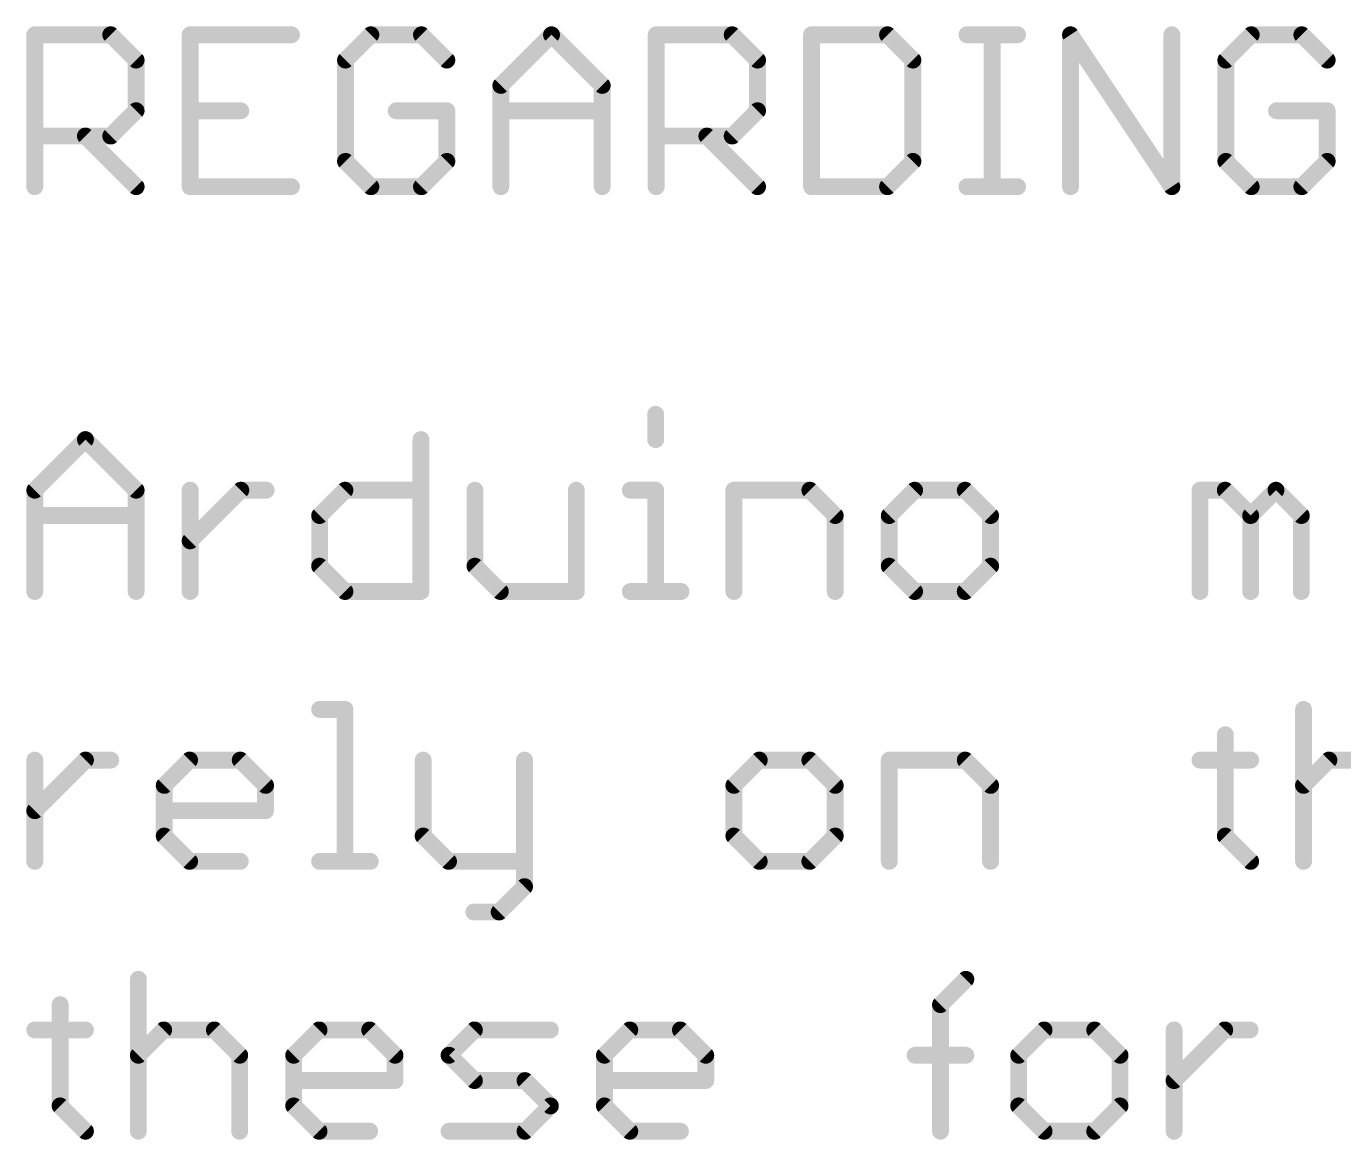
# Model space of a CAD drawing. Extents: x -20 to 130, y -23 to 56.
# Drawn here: x -20.19 to -10.28, y -14.35 to -5.97 of the extents above; entities that cross this region are included whole.
import ezdxf

# ---------------------------------------------------------------- set-up
doc = ezdxf.new("R2010")
doc.units = 0
doc.layers.add('1', color=22, linetype='CONTINUOUS')

msp = doc.modelspace()

# ---------------------------------------------------------------- linework, layer by layer
at = {"layer": '1', "const_width": 0.127}
for points in [[(-20.1295, -7.1755), (-20.1295, -6.0315)], [(-20.1295, -6.0315), (-19.5575, -6.0315)], [(-19.5575, -6.0315), (-19.3668, -6.2222)], [(-18.1975, -6.0315), (-18.9601, -6.0315)], [(-18.9601, -6.0315), (-18.9601, -7.1755)], [(-17.6, -6.0315), (-17.7907, -6.2222)], [(-17.2187, -6.0315), (-17.6, -6.0315)], [(-17.0281, -6.2222), (-17.2187, -6.0315)], [(-16.6213, -6.4129), (-16.24, -6.0315)], [(-16.24, -6.0315), (-15.8587, -6.4129)], [(-15.4519, -7.1755), (-15.4519, -6.0315)], [(-15.4519, -6.0315), (-14.8799, -6.0315)], [(-14.8799, -6.0315), (-14.6893, -6.2222)], [(-14.2825, -6.0315), (-14.2825, -7.1755)], [(-13.7105, -6.0315), (-14.2825, -6.0315)], [(-13.5199, -6.2222), (-13.7105, -6.0315)], [(-13.1131, -6.0315), (-12.7318, -6.0315)], [(-12.9225, -7.1755), (-12.9225, -6.0315)], [(-12.3335, -7.1755), (-12.3335, -6.0315)], [(-12.3335, -6.0315), (-11.5709, -7.1755)], [(-11.5709, -7.1755), (-11.5709, -6.0315)], [(-10.9735, -6.0315), (-11.1641, -6.2222)], [(-10.5921, -6.0315), (-10.9735, -6.0315)], [(-10.4015, -6.2222), (-10.5921, -6.0315)], [(-19.3668, -6.2222), (-19.3668, -6.6035)], [(-17.7907, -6.2222), (-17.7907, -6.9848)], [(-14.6893, -6.2222), (-14.6893, -6.6035)], [(-13.5199, -6.9848), (-13.5199, -6.2222)], [(-11.1641, -6.2222), (-11.1641, -6.9848)], [(-16.6213, -7.1755), (-16.6213, -6.4129)], [(-15.8587, -6.4129), (-15.8587, -7.1755)], [(-19.3668, -6.6035), (-19.5575, -6.7942)], [(-18.9601, -6.6035), (-18.5788, -6.6035)], [(-17.0281, -6.6035), (-17.4094, -6.6035)], [(-17.0281, -6.9848), (-17.0281, -6.6035)], [(-16.6213, -6.6035), (-15.8587, -6.6035)], [(-14.6893, -6.6035), (-14.8799, -6.7942)], [(-10.4015, -6.6035), (-10.7828, -6.6035)], [(-10.4015, -6.9848), (-10.4015, -6.6035)], [(-19.5575, -6.7942), (-20.1295, -6.7942)], [(-19.7482, -6.7942), (-19.3668, -7.1755)], [(-14.8799, -6.7942), (-15.4519, -6.7942)], [(-15.0706, -6.7942), (-14.6893, -7.1755)], [(-17.7907, -6.9848), (-17.6, -7.1755)], [(-17.2187, -7.1755), (-17.0281, -6.9848)], [(-13.7105, -7.1755), (-13.5199, -6.9848)], [(-11.1641, -6.9848), (-10.9735, -7.1755)], [(-10.5921, -7.1755), (-10.4015, -6.9848)], [(-18.9601, -7.1755), (-18.1975, -7.1755)], [(-17.6, -7.1755), (-17.2187, -7.1755)], [(-14.2825, -7.1755), (-13.7105, -7.1755)], [(-13.1131, -7.1755), (-12.7318, -7.1755)], [(-10.9735, -7.1755), (-10.5921, -7.1755)], [(-15.4562, -8.8889), (-15.4562, -9.0795)], [(-20.1295, -9.4609), (-19.7482, -9.0795)], [(-19.7482, -9.0795), (-19.3668, -9.4609)], [(-17.223, -9.0795), (-17.223, -10.2235)], [(-20.1295, -10.2235), (-20.1295, -9.4609)], [(-19.3668, -9.4609), (-19.3668, -10.2235)], [(-18.9601, -10.2235), (-18.9601, -9.4609)], [(-18.9601, -9.8422), (-18.5788, -9.4609)], [(-18.5788, -9.4609), (-18.3881, -9.4609)], [(-17.9856, -9.6515), (-17.7949, -9.4609)], [(-17.7949, -9.4609), (-17.223, -9.4609)], [(-16.8162, -9.4609), (-16.8162, -10.0328)], [(-16.0536, -10.2235), (-16.0536, -9.4609)], [(-15.6468, -9.4609), (-15.4562, -9.4609)], [(-15.4562, -9.4609), (-15.4562, -10.2235)], [(-14.8672, -10.2235), (-14.8672, -9.4609)], [(-14.8672, -9.4609), (-14.2952, -9.4609)], [(-14.2952, -9.4609), (-14.1046, -9.6515)], [(-13.5072, -9.4609), (-13.6978, -9.6515)], [(-13.1258, -9.4609), (-13.5072, -9.4609)], [(-12.9352, -9.6515), (-13.1258, -9.4609)], [(-11.359, -10.2235), (-11.359, -9.4609)], [(-11.359, -9.4609), (-11.1684, -9.4609)], [(-11.1684, -9.4609), (-10.9777, -9.6515)], [(-10.9777, -9.6515), (-10.787, -9.4609)], [(-10.787, -9.4609), (-10.5964, -9.6515)], [(-20.1295, -9.6515), (-19.3668, -9.6515)], [(-17.9856, -10.0328), (-17.9856, -9.6515)], [(-14.1046, -9.6515), (-14.1046, -10.2235)], [(-13.6978, -9.6515), (-13.6978, -10.0328)], [(-12.9352, -10.0328), (-12.9352, -9.6515)], [(-10.9777, -9.6515), (-10.9777, -10.2235)], [(-10.5964, -9.6515), (-10.5964, -10.2235)], [(-17.7949, -10.2235), (-17.9856, -10.0328)], [(-16.8162, -10.0328), (-16.6255, -10.2235)], [(-13.6978, -10.0328), (-13.5072, -10.2235)], [(-13.1258, -10.2235), (-12.9352, -10.0328)], [(-17.223, -10.2235), (-17.7949, -10.2235)], [(-16.6255, -10.2235), (-16.0536, -10.2235)], [(-15.6468, -10.2235), (-15.2655, -10.2235)], [(-13.5072, -10.2235), (-13.1258, -10.2235)], [(-17.9856, -11.1115), (-17.7949, -11.1115)], [(-17.7949, -11.1115), (-17.7949, -12.2555)], [(-10.5794, -11.1115), (-10.5794, -12.2555)], [(-11.1684, -11.3022), (-11.1684, -12.0648)], [(-20.1295, -12.2555), (-20.1295, -11.4929)], [(-20.1295, -11.8742), (-19.7482, -11.4929)], [(-19.7482, -11.4929), (-19.5575, -11.4929)], [(-19.155, -11.6835), (-18.9643, -11.4929)], [(-18.9643, -11.4929), (-18.583, -11.4929)], [(-18.583, -11.4929), (-18.3924, -11.6835)], [(-17.206, -11.4929), (-17.206, -12.0648)], [(-16.4434, -11.4929), (-16.4434, -12.4462)], [(-14.6766, -11.4929), (-14.8672, -11.6835)], [(-14.2952, -11.4929), (-14.6766, -11.4929)], [(-14.1046, -11.6835), (-14.2952, -11.4929)], [(-13.6978, -12.2555), (-13.6978, -11.4929)], [(-13.6978, -11.4929), (-13.1258, -11.4929)], [(-13.1258, -11.4929), (-12.9352, -11.6835)], [(-11.359, -11.4929), (-10.9777, -11.4929)], [(-10.5794, -11.6835), (-10.3888, -11.4929)], [(-10.3888, -11.4929), (-10.0074, -11.4929)], [(-19.155, -12.0648), (-19.155, -11.6835)], [(-18.3924, -11.6835), (-18.3924, -11.8742)], [(-14.8672, -11.6835), (-14.8672, -12.0648)], [(-14.1046, -12.0648), (-14.1046, -11.6835)], [(-12.9352, -11.6835), (-12.9352, -12.2555)], [(-18.3924, -11.8742), (-19.155, -11.8742)], [(-18.9643, -12.2555), (-19.155, -12.0648)], [(-17.206, -12.0648), (-17.0153, -12.2555)], [(-14.8672, -12.0648), (-14.6766, -12.2555)], [(-14.2952, -12.2555), (-14.1046, -12.0648)], [(-11.1684, -12.0648), (-10.9777, -12.2555)], [(-18.583, -12.2555), (-18.9643, -12.2555)], [(-17.9856, -12.2555), (-17.6043, -12.2555)], [(-17.0153, -12.2555), (-16.4434, -12.2555)], [(-14.6766, -12.2555), (-14.2952, -12.2555)], [(-16.4434, -12.4462), (-16.634, -12.6368)], [(-16.634, -12.6368), (-16.8247, -12.6368)], [(-19.3499, -13.1435), (-19.3499, -14.2875)], [(-13.3123, -13.3342), (-13.1216, -13.1435)], [(-19.9388, -13.3342), (-19.9388, -14.0968)], [(-13.3123, -14.2875), (-13.3123, -13.3342)], [(-20.1295, -13.5249), (-19.7482, -13.5249)], [(-19.3499, -13.7155), (-19.1592, -13.5249)], [(-19.1592, -13.5249), (-18.7779, -13.5249)], [(-18.7779, -13.5249), (-18.5873, -13.7155)], [(-18.1805, -13.7155), (-17.9898, -13.5249)], [(-17.9898, -13.5249), (-17.6085, -13.5249)], [(-17.6085, -13.5249), (-17.4179, -13.7155)], [(-17.0111, -13.7155), (-16.8204, -13.5249)], [(-16.8204, -13.5249), (-16.2485, -13.5249)], [(-15.8417, -13.7155), (-15.6511, -13.5249)], [(-15.6511, -13.5249), (-15.2697, -13.5249)], [(-15.2697, -13.5249), (-15.0791, -13.7155)], [(-12.5327, -13.5249), (-12.7233, -13.7155)], [(-12.1513, -13.5249), (-12.5327, -13.5249)], [(-11.9607, -13.7155), (-12.1513, -13.5249)], [(-11.5539, -14.2875), (-11.5539, -13.5249)], [(-11.5539, -13.9062), (-11.1726, -13.5249)], [(-11.1726, -13.5249), (-10.9819, -13.5249)], [(-18.5873, -13.7155), (-18.5873, -14.2875)], [(-18.1805, -14.0968), (-18.1805, -13.7155)], [(-17.4179, -13.7155), (-17.4179, -13.9062)], [(-16.8204, -13.9062), (-17.0111, -13.7155)], [(-15.8417, -14.0968), (-15.8417, -13.7155)], [(-15.0791, -13.7155), (-15.0791, -13.9062)], [(-13.5029, -13.7155), (-13.1216, -13.7155)], [(-12.7233, -13.7155), (-12.7233, -14.0968)], [(-11.9607, -14.0968), (-11.9607, -13.7155)], [(-17.4179, -13.9062), (-18.1805, -13.9062)], [(-16.4391, -13.9062), (-16.8204, -13.9062)], [(-16.2485, -14.0968), (-16.4391, -13.9062)], [(-15.0791, -13.9062), (-15.8417, -13.9062)], [(-19.9388, -14.0968), (-19.7482, -14.2875)], [(-17.9898, -14.2875), (-18.1805, -14.0968)], [(-16.4391, -14.2875), (-16.2485, -14.0968)], [(-15.6511, -14.2875), (-15.8417, -14.0968)], [(-12.7233, -14.0968), (-12.5327, -14.2875)], [(-12.1513, -14.2875), (-11.9607, -14.0968)], [(-17.6085, -14.2875), (-17.9898, -14.2875)], [(-17.0111, -14.2875), (-16.4391, -14.2875)], [(-15.2697, -14.2875), (-15.6511, -14.2875)], [(-12.5327, -14.2875), (-12.1513, -14.2875)]]:
    msp.add_lwpolyline(points, dxfattribs=at)
at = {"layer": '1', "const_width": 0.0635}
for points in [[(-20.1295, -5.9998, 1), (-20.1295, -6.0633)], [(-20.0978, -6.0315, 1), (-20.1612, -6.0315)], [(-19.5351, -6.0091, 1), (-19.58, -6.054)], [(-19.5575, -6.0633, 1), (-19.5575, -5.9998)], [(-18.9601, -5.9998, 1), (-18.9601, -6.0633)], [(-18.9284, -6.0315, 1), (-18.9919, -6.0315)], [(-18.1975, -6.0633, 1), (-18.1975, -5.9998)], [(-17.6, -5.9998, 1), (-17.6, -6.0633)], [(-17.5776, -6.054, 1), (-17.6225, -6.0091)], [(-17.1963, -6.0091, 1), (-17.2412, -6.054)], [(-17.2187, -6.0633, 1), (-17.2187, -5.9998)], [(-16.2175, -6.0091, 1), (-16.2624, -6.054)], [(-16.2175, -6.054, 1), (-16.2624, -6.0091)], [(-15.4202, -6.0315, 1), (-15.4837, -6.0315)], [(-15.4519, -5.9998, 1), (-15.4519, -6.0633)], [(-14.8575, -6.0091, 1), (-14.9024, -6.054)], [(-14.8799, -6.0633, 1), (-14.8799, -5.9998)], [(-14.2508, -6.0315, 1), (-14.3143, -6.0315)], [(-14.2825, -5.9998, 1), (-14.2825, -6.0633)], [(-13.6881, -6.0091, 1), (-13.733, -6.054)], [(-13.7105, -6.0633, 1), (-13.7105, -5.9998)], [(-13.1131, -5.9998, 1), (-13.1131, -6.0633)], [(-12.8907, -6.0315, 1), (-12.9542, -6.0315)], [(-12.7318, -6.0633, 1), (-12.7318, -5.9998)], [(-12.3018, -6.0315, 1), (-12.3653, -6.0315)], [(-12.3071, -6.0139, 1), (-12.3599, -6.0491)], [(-11.5391, -6.0315, 1), (-11.6026, -6.0315)], [(-10.9735, -5.9998, 1), (-10.9735, -6.0633)], [(-10.951, -6.054, 1), (-10.9959, -6.0091)], [(-10.5697, -6.0091, 1), (-10.6146, -6.054)], [(-10.5921, -6.0633, 1), (-10.5921, -5.9998)], [(-19.3351, -6.2222, 1), (-19.3986, -6.2222)], [(-19.3893, -6.2446, 1), (-19.3444, -6.1997)], [(-17.759, -6.2222, 1), (-17.8225, -6.2222)], [(-17.8132, -6.1997, 1), (-17.7683, -6.2446)], [(-17.0505, -6.2446, 1), (-17.0056, -6.1997)], [(-14.6575, -6.2222, 1), (-14.721, -6.2222)], [(-14.7117, -6.2446, 1), (-14.6668, -6.1997)], [(-13.4881, -6.2222, 1), (-13.5516, -6.2222)], [(-13.5423, -6.2446, 1), (-13.4974, -6.1997)], [(-11.1324, -6.2222, 1), (-11.1959, -6.2222)], [(-11.1866, -6.1997, 1), (-11.1417, -6.2446)], [(-10.4239, -6.2446, 1), (-10.379, -6.1997)], [(-16.5896, -6.4129, 1), (-16.6531, -6.4129)], [(-16.6438, -6.3904, 1), (-16.5989, -6.4353)], [(-15.8269, -6.4129, 1), (-15.8904, -6.4129)], [(-15.8811, -6.4353, 1), (-15.8362, -6.3904)], [(-19.3444, -6.626, 1), (-19.3893, -6.5811)], [(-18.9601, -6.5718, 1), (-18.9601, -6.6353)], [(-18.5788, -6.6353, 1), (-18.5788, -6.5718)], [(-17.4094, -6.5718, 1), (-17.4094, -6.6353)], [(-16.9963, -6.6035, 1), (-17.0598, -6.6035)], [(-17.0281, -6.6353, 1), (-17.0281, -6.5718)], [(-16.6213, -6.5718, 1), (-16.6213, -6.6353)], [(-15.8587, -6.6353, 1), (-15.8587, -6.5718)], [(-14.6668, -6.626, 1), (-14.7117, -6.5811)], [(-10.7828, -6.5718, 1), (-10.7828, -6.6353)], [(-10.3697, -6.6035, 1), (-10.4332, -6.6035)], [(-10.4015, -6.6353, 1), (-10.4015, -6.5718)], [(-19.3986, -6.6035, 1), (-19.3351, -6.6035)], [(-14.721, -6.6035, 1), (-14.6575, -6.6035)], [(-20.1295, -6.7624, 1), (-20.1295, -6.8259)], [(-19.7257, -6.7717, 1), (-19.7706, -6.8166)], [(-19.58, -6.7717, 1), (-19.5351, -6.8166)], [(-19.5575, -6.8259, 1), (-19.5575, -6.7624)], [(-15.4519, -6.7624, 1), (-15.4519, -6.8259)], [(-15.0481, -6.7717, 1), (-15.093, -6.8166)], [(-14.9024, -6.7717, 1), (-14.8575, -6.8166)], [(-14.8799, -6.8259, 1), (-14.8799, -6.7624)], [(-17.7683, -6.9624, 1), (-17.8132, -7.0073)], [(-17.0056, -7.0073, 1), (-17.0505, -6.9624)], [(-13.4974, -7.0073, 1), (-13.5423, -6.9624)], [(-11.1417, -6.9624, 1), (-11.1866, -7.0073)], [(-10.379, -7.0073, 1), (-10.4239, -6.9624)], [(-17.8225, -6.9848, 1), (-17.759, -6.9848)], [(-17.0598, -6.9848, 1), (-16.9963, -6.9848)], [(-13.5516, -6.9848, 1), (-13.4881, -6.9848)], [(-11.1959, -6.9848, 1), (-11.1324, -6.9848)], [(-10.4332, -6.9848, 1), (-10.3697, -6.9848)], [(-19.3893, -7.198, 1), (-19.3444, -7.153)], [(-18.9601, -7.1438, 1), (-18.9601, -7.2073)], [(-18.1975, -7.2073, 1), (-18.1975, -7.1438)], [(-17.6, -7.1438, 1), (-17.6, -7.2073)], [(-17.6225, -7.198, 1), (-17.5776, -7.153)], [(-17.2412, -7.153, 1), (-17.1963, -7.198)], [(-17.2187, -7.2073, 1), (-17.2187, -7.1438)], [(-14.7117, -7.198, 1), (-14.6668, -7.153)], [(-14.2825, -7.1438, 1), (-14.2825, -7.2073)], [(-13.733, -7.153, 1), (-13.6881, -7.198)], [(-13.7105, -7.2073, 1), (-13.7105, -7.1438)], [(-13.1131, -7.1438, 1), (-13.1131, -7.2073)], [(-12.7318, -7.2073, 1), (-12.7318, -7.1438)], [(-11.5973, -7.1931, 1), (-11.5445, -7.1579)], [(-10.9735, -7.1438, 1), (-10.9735, -7.2073)], [(-10.9959, -7.198, 1), (-10.951, -7.153)], [(-10.6146, -7.153, 1), (-10.5697, -7.198)], [(-10.5921, -7.2073, 1), (-10.5921, -7.1438)], [(-20.1612, -7.1755, 1), (-20.0978, -7.1755)], [(-18.9919, -7.1755, 1), (-18.9284, -7.1755)], [(-16.6531, -7.1755, 1), (-16.5896, -7.1755)], [(-15.8904, -7.1755, 1), (-15.8269, -7.1755)], [(-15.4837, -7.1755, 1), (-15.4202, -7.1755)], [(-14.3143, -7.1755, 1), (-14.2508, -7.1755)], [(-12.9542, -7.1755, 1), (-12.8907, -7.1755)], [(-12.3653, -7.1755, 1), (-12.3018, -7.1755)], [(-11.6026, -7.1755, 1), (-11.5391, -7.1755)], [(-15.4244, -8.8889, 1), (-15.4879, -8.8889)], [(-19.7257, -9.0571, 1), (-19.7706, -9.102)], [(-19.7257, -9.102, 1), (-19.7706, -9.0571)], [(-17.1912, -9.0795, 1), (-17.2547, -9.0795)], [(-15.4879, -9.0795, 1), (-15.4244, -9.0795)], [(-20.152, -9.4384, 1), (-20.107, -9.4833)], [(-20.0978, -9.4609, 1), (-20.1612, -9.4609)], [(-19.3351, -9.4609, 1), (-19.3986, -9.4609)], [(-19.3893, -9.4833, 1), (-19.3444, -9.4384)], [(-18.9284, -9.4609, 1), (-18.9919, -9.4609)], [(-18.5788, -9.4291, 1), (-18.5788, -9.4926)], [(-18.5563, -9.4833, 1), (-18.6012, -9.4384)], [(-18.3881, -9.4926, 1), (-18.3881, -9.4291)], [(-17.7949, -9.4291, 1), (-17.7949, -9.4926)], [(-17.7725, -9.4833, 1), (-17.8174, -9.4384)], [(-17.223, -9.4926, 1), (-17.223, -9.4291)], [(-16.7845, -9.4609, 1), (-16.848, -9.4609)], [(-16.0218, -9.4609, 1), (-16.0853, -9.4609)], [(-15.6468, -9.4291, 1), (-15.6468, -9.4926)], [(-15.4244, -9.4609, 1), (-15.4879, -9.4609)], [(-15.4562, -9.4926, 1), (-15.4562, -9.4291)], [(-14.8355, -9.4609, 1), (-14.899, -9.4609)], [(-14.8672, -9.4291, 1), (-14.8672, -9.4926)], [(-14.2728, -9.4384, 1), (-14.3177, -9.4833)], [(-14.2952, -9.4926, 1), (-14.2952, -9.4291)], [(-13.5072, -9.4291, 1), (-13.5072, -9.4926)], [(-13.4847, -9.4833, 1), (-13.5296, -9.4384)], [(-13.1034, -9.4384, 1), (-13.1483, -9.4833)], [(-13.1258, -9.4926, 1), (-13.1258, -9.4291)], [(-11.3273, -9.4609, 1), (-11.3908, -9.4609)], [(-11.359, -9.4291, 1), (-11.359, -9.4926)], [(-11.1459, -9.4384, 1), (-11.1908, -9.4833)], [(-11.1684, -9.4926, 1), (-11.1684, -9.4291)], [(-10.7646, -9.4384, 1), (-10.8095, -9.4833)], [(-10.7646, -9.4833, 1), (-10.8095, -9.4384)], [(-20.1295, -9.6198, 1), (-20.1295, -9.6833)], [(-19.3668, -9.6833, 1), (-19.3668, -9.6198)], [(-17.9539, -9.6515, 1), (-18.0174, -9.6515)], [(-18.0081, -9.6291, 1), (-17.9632, -9.674)], [(-14.0728, -9.6515, 1), (-14.1363, -9.6515)], [(-14.127, -9.674, 1), (-14.0821, -9.6291)], [(-13.6661, -9.6515, 1), (-13.7296, -9.6515)], [(-13.7203, -9.6291, 1), (-13.6754, -9.674)], [(-12.9034, -9.6515, 1), (-12.9669, -9.6515)], [(-12.9576, -9.674, 1), (-12.9127, -9.6291)], [(-10.9459, -9.6515, 1), (-11.0095, -9.6515)], [(-11.0002, -9.6291, 1), (-10.9552, -9.674)], [(-11.0002, -9.674, 1), (-10.9552, -9.6291)], [(-10.5646, -9.6515, 1), (-10.6281, -9.6515)], [(-10.6188, -9.674, 1), (-10.5739, -9.6291)], [(-18.9826, -9.8197, 1), (-18.9377, -9.8646)], [(-17.9632, -10.0104, 1), (-18.0081, -10.0553)], [(-18.0174, -10.0328, 1), (-17.9539, -10.0328)], [(-16.7938, -10.0104, 1), (-16.8387, -10.0553)], [(-16.848, -10.0328, 1), (-16.7845, -10.0328)], [(-13.6754, -10.0104, 1), (-13.7203, -10.0553)], [(-13.7296, -10.0328, 1), (-13.6661, -10.0328)], [(-12.9669, -10.0328, 1), (-12.9034, -10.0328)], [(-12.9127, -10.0553, 1), (-12.9576, -10.0104)], [(-20.1612, -10.2235, 1), (-20.0978, -10.2235)], [(-19.3986, -10.2235, 1), (-19.3351, -10.2235)], [(-18.9919, -10.2235, 1), (-18.9284, -10.2235)], [(-17.7949, -10.1918, 1), (-17.7949, -10.2553)], [(-17.8174, -10.246, 1), (-17.7725, -10.201)], [(-17.2547, -10.2235, 1), (-17.1912, -10.2235)], [(-17.223, -10.2553, 1), (-17.223, -10.1918)], [(-16.6255, -10.1918, 1), (-16.6255, -10.2553)], [(-16.648, -10.246, 1), (-16.6031, -10.201)], [(-16.0853, -10.2235, 1), (-16.0218, -10.2235)], [(-16.0536, -10.2553, 1), (-16.0536, -10.1918)], [(-15.6468, -10.1918, 1), (-15.6468, -10.2553)], [(-15.4879, -10.2235, 1), (-15.4244, -10.2235)], [(-15.2655, -10.2553, 1), (-15.2655, -10.1918)], [(-14.899, -10.2235, 1), (-14.8355, -10.2235)], [(-14.1363, -10.2235, 1), (-14.0728, -10.2235)], [(-13.5072, -10.1918, 1), (-13.5072, -10.2553)], [(-13.5296, -10.246, 1), (-13.4847, -10.201)], [(-13.1483, -10.201, 1), (-13.1034, -10.246)], [(-13.1258, -10.2553, 1), (-13.1258, -10.1918)], [(-11.3908, -10.2235, 1), (-11.3273, -10.2235)], [(-11.0095, -10.2235, 1), (-10.9459, -10.2235)], [(-10.6281, -10.2235, 1), (-10.5646, -10.2235)], [(-17.9856, -11.0798, 1), (-17.9856, -11.1433)], [(-17.7632, -11.1115, 1), (-17.8267, -11.1115)], [(-17.7949, -11.1433, 1), (-17.7949, -11.0798)], [(-10.5477, -11.1115, 1), (-10.6112, -11.1115)], [(-11.1366, -11.3022, 1), (-11.2001, -11.3022)], [(-20.0978, -11.4929, 1), (-20.1612, -11.4929)], [(-19.7482, -11.4611, 1), (-19.7482, -11.5246)], [(-19.7257, -11.5153, 1), (-19.7706, -11.4704)], [(-19.5575, -11.5246, 1), (-19.5575, -11.4611)], [(-18.9643, -11.4611, 1), (-18.9643, -11.5246)], [(-18.9419, -11.5153, 1), (-18.9868, -11.4704)], [(-18.5606, -11.4704, 1), (-18.6055, -11.5153)], [(-18.583, -11.5246, 1), (-18.583, -11.4611)], [(-17.1743, -11.4929, 1), (-17.2378, -11.4929)], [(-16.4116, -11.4929, 1), (-16.4751, -11.4929)], [(-14.6766, -11.4611, 1), (-14.6766, -11.5246)], [(-14.6541, -11.5153, 1), (-14.699, -11.4704)], [(-14.2728, -11.4704, 1), (-14.3177, -11.5153)], [(-14.2952, -11.5246, 1), (-14.2952, -11.4611)], [(-13.6661, -11.4929, 1), (-13.7296, -11.4929)], [(-13.6978, -11.4611, 1), (-13.6978, -11.5246)], [(-13.1034, -11.4704, 1), (-13.1483, -11.5153)], [(-13.1258, -11.5246, 1), (-13.1258, -11.4611)], [(-11.359, -11.4611, 1), (-11.359, -11.5246)], [(-10.9777, -11.5246, 1), (-10.9777, -11.4611)], [(-10.3888, -11.4611, 1), (-10.3888, -11.5246)], [(-10.3663, -11.5153, 1), (-10.4112, -11.4704)], [(-19.1233, -11.6835, 1), (-19.1868, -11.6835)], [(-19.1775, -11.6611, 1), (-19.1326, -11.706)], [(-18.3606, -11.6835, 1), (-18.4241, -11.6835)], [(-18.4148, -11.706, 1), (-18.3699, -11.6611)], [(-14.8355, -11.6835, 1), (-14.899, -11.6835)], [(-14.8897, -11.6611, 1), (-14.8448, -11.706)], [(-14.0728, -11.6835, 1), (-14.1363, -11.6835)], [(-14.127, -11.706, 1), (-14.0821, -11.6611)], [(-12.9034, -11.6835, 1), (-12.9669, -11.6835)], [(-12.9576, -11.706, 1), (-12.9127, -11.6611)], [(-10.6019, -11.6611, 1), (-10.557, -11.706)], [(-20.152, -11.8517, 1), (-20.107, -11.8966)], [(-19.155, -11.8424, 1), (-19.155, -11.9059)], [(-18.4241, -11.8742, 1), (-18.3606, -11.8742)], [(-18.3924, -11.9059, 1), (-18.3924, -11.8424)], [(-19.1868, -12.0648, 1), (-19.1233, -12.0648)], [(-19.1326, -12.0424, 1), (-19.1775, -12.0873)], [(-17.1836, -12.0424, 1), (-17.2285, -12.0873)], [(-17.2378, -12.0648, 1), (-17.1743, -12.0648)], [(-14.8448, -12.0424, 1), (-14.8897, -12.0873)], [(-14.899, -12.0648, 1), (-14.8355, -12.0648)], [(-14.1363, -12.0648, 1), (-14.0728, -12.0648)], [(-14.0821, -12.0873, 1), (-14.127, -12.0424)], [(-11.2001, -12.0648, 1), (-11.1366, -12.0648)], [(-11.1459, -12.0424, 1), (-11.1908, -12.0873)], [(-18.9643, -12.2238, 1), (-18.9643, -12.2873)], [(-18.583, -12.2873, 1), (-18.583, -12.2238)], [(-17.9856, -12.2238, 1), (-17.9856, -12.2873)], [(-17.6043, -12.2873, 1), (-17.6043, -12.2238)], [(-17.0153, -12.2238, 1), (-17.0153, -12.2873)], [(-16.4434, -12.2873, 1), (-16.4434, -12.2238)], [(-14.6766, -12.2238, 1), (-14.6766, -12.2873)], [(-14.2952, -12.2873, 1), (-14.2952, -12.2238)], [(-20.1612, -12.2555, 1), (-20.0978, -12.2555)], [(-18.9868, -12.278, 1), (-18.9419, -12.233)], [(-17.8267, -12.2555, 1), (-17.7632, -12.2555)], [(-17.0378, -12.278, 1), (-16.9929, -12.233)], [(-14.699, -12.278, 1), (-14.6541, -12.233)], [(-14.3177, -12.233, 1), (-14.2728, -12.278)], [(-13.7296, -12.2555, 1), (-13.6661, -12.2555)], [(-12.9669, -12.2555, 1), (-12.9034, -12.2555)], [(-11.0002, -12.278, 1), (-10.9552, -12.233)], [(-10.6112, -12.2555, 1), (-10.5477, -12.2555)], [(-16.4209, -12.4686, 1), (-16.4658, -12.4237)], [(-16.4751, -12.4462, 1), (-16.4116, -12.4462)], [(-16.8247, -12.6051, 1), (-16.8247, -12.6686)], [(-16.6565, -12.6144, 1), (-16.6116, -12.6593)], [(-16.634, -12.6686, 1), (-16.634, -12.6051)], [(-19.3182, -13.1435, 1), (-19.3817, -13.1435)], [(-13.0991, -13.166, 1), (-13.144, -13.1211)], [(-19.9071, -13.3342, 1), (-19.9706, -13.3342)], [(-13.2805, -13.3342, 1), (-13.344, -13.3342)], [(-13.3347, -13.3117, 1), (-13.2898, -13.3566)], [(-20.1295, -13.4931, 1), (-20.1295, -13.5566)], [(-19.7482, -13.5566, 1), (-19.7482, -13.4931)], [(-19.1592, -13.4931, 1), (-19.1592, -13.5566)], [(-19.1368, -13.5473, 1), (-19.1817, -13.5024)], [(-18.7555, -13.5024, 1), (-18.8004, -13.5473)], [(-18.7779, -13.5566, 1), (-18.7779, -13.4931)], [(-17.9898, -13.4931, 1), (-17.9898, -13.5566)], [(-17.9674, -13.5473, 1), (-18.0123, -13.5024)], [(-17.5861, -13.5024, 1), (-17.631, -13.5473)], [(-17.6085, -13.5566, 1), (-17.6085, -13.4931)], [(-16.8204, -13.4931, 1), (-16.8204, -13.5566)], [(-16.798, -13.5473, 1), (-16.8429, -13.5024)], [(-16.2485, -13.5566, 1), (-16.2485, -13.4931)], [(-15.6511, -13.4931, 1), (-15.6511, -13.5566)], [(-15.6286, -13.5473, 1), (-15.6735, -13.5024)], [(-15.2473, -13.5024, 1), (-15.2922, -13.5473)], [(-15.2697, -13.5566, 1), (-15.2697, -13.4931)], [(-12.5327, -13.4931, 1), (-12.5327, -13.5566)], [(-12.5102, -13.5473, 1), (-12.5551, -13.5024)], [(-12.1289, -13.5024, 1), (-12.1738, -13.5473)], [(-12.1513, -13.5566, 1), (-12.1513, -13.4931)], [(-11.5222, -13.5249, 1), (-11.5857, -13.5249)], [(-11.1726, -13.4931, 1), (-11.1726, -13.5566)], [(-11.1501, -13.5473, 1), (-11.1951, -13.5024)], [(-10.9819, -13.5566, 1), (-10.9819, -13.4931)], [(-19.3724, -13.6931, 1), (-19.3275, -13.738)], [(-18.5555, -13.7155, 1), (-18.619, -13.7155)], [(-18.6097, -13.738, 1), (-18.5648, -13.6931)], [(-18.1488, -13.7155, 1), (-18.2123, -13.7155)], [(-18.203, -13.6931, 1), (-18.1581, -13.738)], [(-17.3861, -13.7155, 1), (-17.4496, -13.7155)], [(-17.4403, -13.738, 1), (-17.3954, -13.6931)], [(-16.9887, -13.6931, 1), (-17.0336, -13.738)], [(-17.0336, -13.6931, 1), (-16.9887, -13.738)], [(-15.81, -13.7155, 1), (-15.8735, -13.7155)], [(-15.8642, -13.6931, 1), (-15.8193, -13.738)], [(-15.0473, -13.7155, 1), (-15.1108, -13.7155)], [(-15.1015, -13.738, 1), (-15.0566, -13.6931)], [(-13.5029, -13.6838, 1), (-13.5029, -13.7473)], [(-13.1216, -13.7473, 1), (-13.1216, -13.6838)], [(-12.6916, -13.7155, 1), (-12.7551, -13.7155)], [(-12.7458, -13.6931, 1), (-12.7009, -13.738)], [(-11.9289, -13.7155, 1), (-11.9924, -13.7155)], [(-11.9831, -13.738, 1), (-11.9382, -13.6931)], [(-18.1805, -13.8744, 1), (-18.1805, -13.9379)], [(-17.4496, -13.9062, 1), (-17.3861, -13.9062)], [(-17.4179, -13.9379, 1), (-17.4179, -13.8744)], [(-16.8204, -13.8744, 1), (-16.8204, -13.9379)], [(-16.8429, -13.9286, 1), (-16.798, -13.8837)], [(-16.4167, -13.8837, 1), (-16.4616, -13.9286)], [(-16.4391, -13.9379, 1), (-16.4391, -13.8744)], [(-15.8417, -13.8744, 1), (-15.8417, -13.9379)], [(-15.1108, -13.9062, 1), (-15.0473, -13.9062)], [(-15.0791, -13.9379, 1), (-15.0791, -13.8744)], [(-11.5764, -13.8837, 1), (-11.5315, -13.9286)], [(-19.9706, -14.0968, 1), (-19.9071, -14.0968)], [(-19.9164, -14.0744, 1), (-19.9613, -14.1193)], [(-18.1581, -14.0744, 1), (-18.203, -14.1193)], [(-18.2123, -14.0968, 1), (-18.1488, -14.0968)], [(-16.226, -14.1193, 1), (-16.2709, -14.0744)], [(-16.2709, -14.1193, 1), (-16.226, -14.0744)], [(-15.8735, -14.0968, 1), (-15.81, -14.0968)], [(-15.8193, -14.0744, 1), (-15.8642, -14.1193)], [(-12.7551, -14.0968, 1), (-12.6916, -14.0968)], [(-12.7009, -14.0744, 1), (-12.7458, -14.1193)], [(-11.9924, -14.0968, 1), (-11.9289, -14.0968)], [(-11.9382, -14.1193, 1), (-11.9831, -14.0744)], [(-19.7706, -14.31, 1), (-19.7257, -14.265)], [(-19.3817, -14.2875, 1), (-19.3182, -14.2875)], [(-18.619, -14.2875, 1), (-18.5555, -14.2875)], [(-17.9898, -14.2558, 1), (-17.9898, -14.3193)], [(-18.0123, -14.31, 1), (-17.9674, -14.265)], [(-17.6085, -14.3193, 1), (-17.6085, -14.2558)], [(-17.0111, -14.2558, 1), (-17.0111, -14.3193)], [(-16.4616, -14.265, 1), (-16.4167, -14.31)], [(-16.4391, -14.3193, 1), (-16.4391, -14.2558)], [(-15.6511, -14.2558, 1), (-15.6511, -14.3193)], [(-15.6735, -14.31, 1), (-15.6286, -14.265)], [(-15.2697, -14.3193, 1), (-15.2697, -14.2558)], [(-13.344, -14.2875, 1), (-13.2805, -14.2875)], [(-12.5327, -14.2558, 1), (-12.5327, -14.3193)], [(-12.5551, -14.31, 1), (-12.5102, -14.265)], [(-12.1738, -14.265, 1), (-12.1289, -14.31)], [(-12.1513, -14.3193, 1), (-12.1513, -14.2558)], [(-11.5857, -14.2875, 1), (-11.5222, -14.2875)]]:
    msp.add_lwpolyline(points, format="xyb", dxfattribs=at)

doc.saveas('drawing.dxf')
